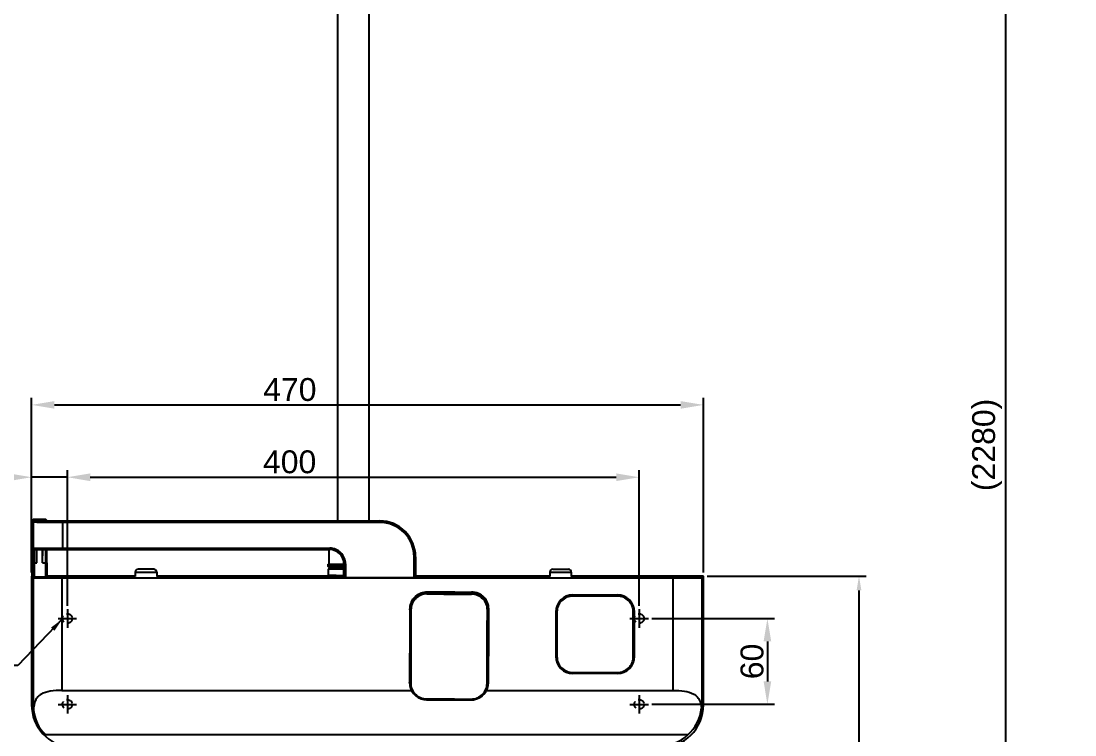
# Model space of a CAD drawing. Header units: millimetres. Extents: x 4625 to 5171, y -2661 to -1889.
# Drawn here: x 4719.6 to 4903.9, y -2399.5 to -2274.7 of the extents above; entities that cross this region are included whole.
import ezdxf

# ---------------------------------------------------------------- set-up
doc = ezdxf.new("R2010")
doc.units = ezdxf.units.MM
doc.header["$LTSCALE"] = 0.1
doc.linetypes.add('CENTERX2', pattern=[101.6, 63.5, -12.7, 12.7, -12.7])
doc.linetypes.add('HIDDENX2', pattern=[19.05, 12.7, -6.35])
for name, color, linetype in [('CENTER', 1, 'CENTERX2'), ('DIM', 3, 'Continuous'), ('HIDDEN', 8, 'HIDDENX2')]:
    doc.layers.add(name, color=color, linetype=linetype)
doc.styles.get("Standard").update_dxf_attribs({"font": 'arial.ttf'})
doc.dimstyles.new('ISO-25', dxfattribs={"dimtxt": 2.5, "dimasz": 2.5, "dimexe": 1.25, "dimexo": 0.625, "dimtad": 1, "dimlfac": 5, "dimtxsty": 'Standard', "dimcen": 2.5, "dimadec": 0, "dimazin": 0, "dimtfac": 1, "dimtmove": 0, "dimatfit": 3, "dimfxl": 0, "dimarcsym": 0})

# ---------------------------------------------------------------- blocks, each defined once
blk = doc.blocks.new('*D11')
at = {"layer": 'Defpoints', "color": 0}
for p in [(4838.9, -2341.83), (4721.4, -2371.76), (4838.9, -2371.76)]:
    blk.add_point(p, dxfattribs=at)
at = {"layer": 'DIM', "color": 0, "lineweight": -2}
for p, q in [((4721.4, -2371.13), (4721.4, -2340.58)), ((4725.4, -2341.83), (4834.9, -2341.83)), ((4838.9, -2371.13), (4838.9, -2340.58))]:
    blk.add_line(p, q, dxfattribs=at)
at = {"layer": 'DIM', "color": 0}
for points in [[(4725.4, -2341.17), (4725.4, -2342.5), (4721.4, -2341.83)], [(4834.9, -2341.17), (4834.9, -2342.5), (4838.9, -2341.83)]]:
    blk.add_solid(points, dxfattribs=at)
at = {"layer": 'DIM', "color": 0, "insert": (4766.56, -2339.17), "char_height": 4, "attachment_point": 5}
blk.add_mtext('470', dxfattribs=at)
blk = doc.blocks.new('*D12')
at = {"layer": 'Defpoints', "color": 0}
for p in [(4827.65, -2354.48), (4727.65, -2377.56), (4827.65, -2377.56)]:
    blk.add_point(p, dxfattribs=at)
at = {"layer": 'DIM', "color": 0, "lineweight": -2}
for p, q in [((4727.65, -2376.94), (4727.65, -2353.23)), ((4827.65, -2376.94), (4827.65, -2353.23)), ((4731.65, -2354.48), (4823.65, -2354.48))]:
    blk.add_line(p, q, dxfattribs=at)
at = {"layer": 'DIM', "color": 0}
for points in [[(4731.65, -2353.81), (4731.65, -2355.15), (4727.65, -2354.48)], [(4823.65, -2353.81), (4823.65, -2355.15), (4827.65, -2354.48)]]:
    blk.add_solid(points, dxfattribs=at)
at = {"layer": 'DIM', "color": 0, "insert": (4766.52, -2351.81), "char_height": 4, "attachment_point": 5}
blk.add_mtext('400', dxfattribs=at)
blk = doc.blocks.new('*D14')
at = {"layer": 'Defpoints', "color": 0}
for p in [(4838.9, -2371.76), (4866.09, -2605.03), (4903.85, -2605.03)]:
    blk.add_point(p, dxfattribs=at)
at = {"layer": 'DIM', "color": 0, "lineweight": -2}
for p, q in [((4839.52, -2371.76), (4867.34, -2371.76)), ((4866.09, -2374.26), (4866.09, -2602.53)), ((4903.23, -2605.03), (4864.84, -2605.03))]:
    blk.add_line(p, q, dxfattribs=at)
at = {"layer": 'DIM', "color": 0}
for points in [[(4865.67, -2374.26), (4866.51, -2374.26), (4866.09, -2371.76)], [(4865.67, -2602.53), (4866.51, -2602.53), (4866.09, -2605.03)]]:
    blk.add_solid(points, dxfattribs=at)
at = {"layer": 'DIM', "color": 0, "insert": (4863.8, -2488.39), "char_height": 2.5, "attachment_point": 5, "rotation": 90}
blk.add_mtext('{\\fGulim|b0|i0|c129|p50;\\H1.2x;선반까지 높이 \\fArial|b0|i0|c0|p34;1036.76~1050}', dxfattribs=at)
blk = doc.blocks.new('*D15')
at = {"layer": 'Defpoints', "color": 0}
for p in [(4829.27, -2379.18), (4829.27, -2394.18), (4850.07, -2394.18)]:
    blk.add_point(p, dxfattribs=at)
at = {"layer": 'DIM', "color": 0, "lineweight": -2}
for p, q in [((4829.89, -2379.18), (4851.32, -2379.18)), ((4850.07, -2383.18), (4850.07, -2390.18)), ((4829.89, -2394.18), (4851.32, -2394.18))]:
    blk.add_line(p, q, dxfattribs=at)
at = {"layer": 'DIM', "color": 0}
for points in [[(4849.41, -2383.18), (4850.74, -2383.18), (4850.07, -2379.18)], [(4849.41, -2390.18), (4850.74, -2390.18), (4850.07, -2394.18)]]:
    blk.add_solid(points, dxfattribs=at)
at = {"layer": 'DIM', "color": 0, "insert": (4847.4, -2386.68), "char_height": 4, "attachment_point": 5, "rotation": 90}
blk.add_mtext('60', dxfattribs=at)
blk = doc.blocks.new('*D16')
at = {"layer": 'Defpoints', "color": 0}
for p in [(4777.65, -2092.63), (4866.09, -2605.03), (4891.72, -2605.03)]:
    blk.add_point(p, dxfattribs=at)
at = {"layer": 'DIM', "color": 0, "lineweight": -2}
for p, q in [((4778.27, -2092.63), (4892.97, -2092.63)), ((4891.72, -2096.63), (4891.72, -2601.03)), ((4866.72, -2605.03), (4892.97, -2605.03))]:
    blk.add_line(p, q, dxfattribs=at)
at = {"layer": 'DIM', "color": 0}
for points in [[(4891.06, -2096.63), (4892.39, -2096.63), (4891.72, -2092.63)], [(4891.06, -2601.03), (4892.39, -2601.03), (4891.72, -2605.03)]]:
    blk.add_solid(points, dxfattribs=at)
at = {"layer": 'DIM', "color": 0, "insert": (4888.48, -2348.83), "char_height": 4, "attachment_point": 5, "rotation": 90}
blk.add_mtext('(2280)', dxfattribs=at)
blk = doc.blocks.new('*D17')
at = {"layer": 'Defpoints', "color": 0}
for p in [(4727.65, -2354.48), (4721.4, -2371.76), (4727.65, -2377.56)]:
    blk.add_point(p, dxfattribs=at)
at = {"layer": 'DIM', "color": 0, "lineweight": -2}
for p, q in [((4721.4, -2371.13), (4721.4, -2353.23)), ((4727.65, -2376.94), (4727.65, -2353.23)), ((4717.4, -2354.48), (4706.32, -2354.48)), ((4727.65, -2354.48), (4721.4, -2354.48)), ((4731.65, -2354.48), (4735.65, -2354.48))]:
    blk.add_line(p, q, dxfattribs=at)
at = {"layer": 'DIM', "color": 0}
for points in [[(4717.4, -2353.81), (4717.4, -2355.15), (4721.4, -2354.48)], [(4731.65, -2353.81), (4731.65, -2355.15), (4727.65, -2354.48)]]:
    blk.add_solid(points, dxfattribs=at)
at = {"layer": 'DIM', "color": 0, "insert": (4709.86, -2351.81), "char_height": 4, "attachment_point": 5}
blk.add_mtext('25', dxfattribs=at)

msp = doc.modelspace()

# ---------------------------------------------------------------- linework, layer by layer
at = {"color": 7, "linetype": 'Continuous'}
for p, q in [((4774.8984, -2250.6236), (4774.8984, -2362.1328)), ((4780.3984, -2250.6235), (4780.3984, -2362.1324)), ((4721.5409, -2362.0198), (4721.5215, -2362.1163)), ((4721.7506, -2362.3454), (4721.5215, -2362.1163)), ((4721.7548, -2361.8669), (4721.6719, -2361.887)), ((4721.7506, -2366.8452), (4721.7506, -2362.3454)), ((4723.771, -2361.8659), (4721.7711, -2361.8661)), ((4721.7711, -2361.8661), (4721.7715, -2361.8663)), ((4721.7715, -2361.8663), (4723.7715, -2361.8661)), ((4721.7715, -2361.8663), (4722.0006, -2362.0954)), ((4724.029, -2362.129), (4722.0006, -2362.0954)), ((4723.771, -2361.8659), (4723.7715, -2361.8661)), ((4723.7715, -2361.8661), (4724.0005, -2362.0952)), ((4723.8576, -2361.8814), (4723.7715, -2361.8661)), ((4723.9482, -2361.9393), (4724.1105, -2362.1016)), ((4724.0005, -2362.0952), (4724.0614, -2362.1)), ((4724.145, -2362.1297), (4724.029, -2362.129)), ((4724.0355, -2362.0981), (4724.1435, -2362.1025)), ((4724.1435, -2362.1025), (4726.7744, -2362.119)), ((4724.1756, -2362.1298), (4724.145, -2362.1297)), ((4724.1625, -2362.1031), (4726.7316, -2362.119)), ((4726.7316, -2362.119), (4726.7744, -2362.119)), ((4726.7744, -2362.119), (4782.2723, -2362.1148)), ((4726.7919, -2362.1364), (4726.7744, -2362.1364)), ((4726.7919, -2362.1364), (4782.2898, -2362.1322)), ((4726.7919, -2362.1364), (4726.7941, -2362.3886)), ((4782.2919, -2362.3844), (4726.7941, -2362.3886)), ((4726.7941, -2362.3886), (4726.7941, -2366.8884)), ((4782.2898, -2362.1322), (4782.2723, -2362.1148)), ((4782.2919, -2362.3844), (4782.2898, -2362.1322)), ((4721.4923, -2363.1079), (4721.4926, -2363.0898)), ((4786.7091, -2363.9625), (4786.6916, -2363.945)), ((4721.4705, -2366.7259), (4721.4728, -2365.8823)), ((4721.4728, -2365.8823), (4721.4736, -2365.6478)), ((4721.4736, -2365.6478), (4721.478, -2364.7381)), ((4721.4692, -2368.0637), (4721.4701, -2366.9379)), ((4721.4692, -2371.7636), (4721.4692, -2368.0637)), ((4721.4701, -2366.9379), (4721.4705, -2366.7259)), ((4721.5979, -2366.6925), (4721.7506, -2366.8452)), ((4721.6711, -2366.8692), (4721.8238, -2367.022)), ((4721.7506, -2366.8452), (4723.3407, -2366.8767)), ((4721.8384, -2367.1806), (4721.8261, -2369.4205)), ((4721.8421, -2367.026), (4721.8384, -2367.1806)), ((4722.3261, -2369.4205), (4722.3402, -2367.0962)), ((4723.326, -2369.4204), (4723.3398, -2367.111)), ((4723.326, -2369.4204), (4723.326, -2367.1235)), ((4723.4628, -2367.1247), (4723.4989, -2367.125)), ((4723.8397, -2367.1154), (4723.826, -2369.4204)), ((4724.0738, -2369.4182), (4724.0847, -2367.1289)), ((4726.7941, -2366.8884), (4726.7919, -2367.1363)), ((4726.7919, -2367.1363), (4773.5401, -2367.1327)), ((4726.7941, -2366.8884), (4773.5423, -2366.8849)), ((4773.3484, -2367.1327), (4773.3484, -2369.6314)), ((4773.5401, -2367.1327), (4773.5423, -2366.8849)), ((4721.5739, -2371.8683), (4721.5739, -2369.4184)), ((4721.8261, -2369.4205), (4721.5739, -2369.4184)), ((4721.8261, -2369.4205), (4722.3261, -2369.4205)), ((4721.8261, -2369.4205), (4721.8261, -2371.8705)), ((4723.326, -2369.4204), (4723.826, -2369.4204)), ((4724.0738, -2369.4182), (4723.826, -2369.4204)), ((4723.826, -2369.4204), (4723.826, -2371.8703)), ((4724.0738, -2369.4182), (4724.0738, -2371.8681)), ((4773.2734, -2370.0814), (4773.2734, -2369.6814)), ((4773.3236, -2369.6311), (4773.2736, -2369.6811)), ((4773.3236, -2369.6311), (4773.3234, -2369.6314)), ((4773.3234, -2369.6314), (4773.3372, -2369.6344)), ((4773.3385, -2369.6282), (4773.3236, -2369.6311)), ((4773.3372, -2369.6344), (4773.3676, -2369.6368)), ((4773.3676, -2369.6368), (4776.0191, -2369.6664)), ((4776.0225, -2372.0648), (4776.0225, -2369.628)), ((4776.0269, -2369.5162), (4776.0269, -2369.6193)), ((4776.04, -2372.0823), (4776.04, -2369.6324)), ((4776.2922, -2369.6346), (4776.04, -2369.6324)), ((4776.2922, -2369.6346), (4776.2922, -2372.0845)), ((4788.5395, -2368.3815), (4788.2917, -2368.3837)), ((4788.2917, -2372.0836), (4788.2917, -2368.3837)), ((4788.5395, -2368.3815), (4788.5395, -2372.0814)), ((4721.3984, -2371.7566), (4721.6828, -2372.041)), ((4721.4692, -2371.7566), (4721.3984, -2371.7566)), ((4721.3984, -2371.7566), (4721.3984, -2394.2578)), ((4721.4692, -2371.7636), (4721.5739, -2371.8683)), ((4739.5235, -2371.7566), (4724.0738, -2371.7566)), ((4739.5235, -2371.0655), (4743.2735, -2371.0655)), ((4739.5235, -2371.0655), (4739.5235, -2371.8155)), ((4742.7734, -2370.5655), (4740.0235, -2370.5655)), ((4743.2735, -2371.0655), (4743.2735, -2371.8155)), ((4773.3727, -2371.7566), (4743.2735, -2371.7566)), ((4773.2736, -2370.0817), (4773.2734, -2370.0814)), ((4773.2734, -2370.5322), (4773.2736, -2370.5319)), ((4773.2734, -2370.5322), (4773.2734, -2371.6571)), ((4773.4092, -2370.5416), (4773.2734, -2370.5322)), ((4773.2736, -2371.6575), (4773.2734, -2371.6571)), ((4773.3236, -2370.1317), (4773.2736, -2370.0817)), ((4773.3986, -2370.4069), (4773.2736, -2370.5319)), ((4773.3986, -2371.7825), (4773.2736, -2371.6575)), ((4773.3986, -2370.4069), (4773.893, -2370.3898)), ((4773.5303, -2370.4164), (4773.3986, -2370.4069)), ((4776.0185, -2370.5676), (4773.4092, -2370.5416)), ((4776.0184, -2370.4414), (4773.5303, -2370.4164)), ((4773.8984, -2370.15), (4773.8984, -2370.4072)), ((4773.8984, -2370.4072), (4774.0148, -2370.4153)), ((4774.0148, -2370.4153), (4776.0199, -2370.4367)), ((4774.8984, -2371.8103), (4774.8984, -2371.8864)), ((4812.0235, -2371.7566), (4788.5395, -2371.7566)), ((4812.0235, -2371.0655), (4815.7735, -2371.0655)), ((4812.0235, -2371.0655), (4812.0235, -2371.8155)), ((4812.5235, -2370.5655), (4815.2735, -2370.5655)), ((4815.7735, -2371.0655), (4815.7735, -2371.8155)), ((4838.8984, -2371.7566), (4815.7735, -2371.7566)), ((4838.8984, -2371.7566), (4838.6144, -2372.0406)), ((4838.8984, -2394.2569), (4838.8984, -2371.7566)), ((4721.4226, -2373.2734), (4721.4138, -2374.2657)), ((4721.4313, -2374.281), (4721.4226, -2373.2734)), ((4721.4924, -2374.3336), (4721.4836, -2373.326)), ((4721.5739, -2371.8683), (4721.8261, -2371.8705)), ((4721.6828, -2372.041), (4721.6826, -2394.4077)), ((4721.8261, -2371.8705), (4723.826, -2371.8703)), ((4724.0738, -2371.8681), (4723.826, -2371.8703)), ((4726.682, -2372.0839), (4776.121, -2372.0839)), ((4726.682, -2372.0839), (4726.682, -2391.7565)), ((4776.04, -2372.0823), (4776.2922, -2372.0845)), ((4788.2917, -2372.0836), (4776.2922, -2372.0845)), ((4776.2922, -2372.0839), (4833.6146, -2372.0839)), ((4788.2917, -2372.0836), (4788.5395, -2372.0814)), ((4833.6146, -2391.7565), (4833.6146, -2372.0839)), ((4838.6144, -2372.0406), (4838.6144, -2393.9729)), ((4721.4138, -2374.2657), (4721.4226, -2375.2733)), ((4721.4226, -2375.2733), (4721.4313, -2374.281)), ((4721.4749, -2374.3184), (4721.4836, -2375.326)), ((4721.4836, -2375.326), (4721.4924, -2374.3336)), ((4790.563, -2374.6708), (4790.5905, -2374.5084)), ((4790.5905, -2374.5084), (4793.5416, -2374.523)), ((4793.5416, -2374.523), (4793.5377, -2374.5463)), ((4793.5568, -2374.5503), (4793.5377, -2374.5463)), ((4793.5416, -2374.523), (4793.5876, -2374.5541)), ((4793.6179, -2374.5583), (4793.5463, -2374.5503)), ((4795.3408, -2374.5639), (4795.2919, -2374.5673)), ((4795.3451, -2374.5632), (4795.3725, -2374.5359)), ((4795.3876, -2374.5554), (4795.355, -2374.5625)), ((4795.3876, -2374.5554), (4795.3662, -2374.5602)), ((4795.3725, -2374.5359), (4795.3916, -2374.5321)), ((4795.3876, -2374.5554), (4795.3916, -2374.5321)), ((4795.3916, -2374.5321), (4798.3403, -2374.5467)), ((4798.3403, -2374.5467), (4798.3128, -2374.709)), ((4798.3128, -2374.709), (4798.3412, -2374.9141)), ((4823.852, -2375.2567), (4816.0407, -2375.2567)), ((4816.0713, -2375.0591), (4823.8213, -2375.0591)), ((4787.5488, -2377.6547), (4787.5909, -2377.1678)), ((4787.5909, -2377.1678), (4787.624, -2376.9718)), ((4787.5488, -2377.6546), (4787.7453, -2377.6323)), ((4787.7453, -2377.6323), (4787.7249, -2381.5436)), ((4801.082, -2381.2255), (4801.0997, -2377.6982)), ((4801.0997, -2377.6982), (4801.2984, -2377.7224)), ((4801.2984, -2377.7225), (4801.2805, -2381.2228)), ((4801.2984, -2377.7225), (4801.333, -2377.5181)), ((4801.3261, -2380.367), (4801.333, -2377.5181)), ((4813.0713, -2378.0591), (4813.0713, -2385.8091)), ((4813.269, -2378.0285), (4813.2685, -2382.3435)), ((4826.6241, -2381.5249), (4826.6237, -2378.0285)), ((4826.8213, -2385.8091), (4826.8213, -2378.0591)), ((4787.7254, -2381.5436), (4787.6894, -2390.4444)), ((4801.0438, -2390.5103), (4801.0797, -2381.6095)), ((4801.0802, -2381.6095), (4801.082, -2381.2255)), ((4801.2805, -2381.2228), (4801.243, -2390.434)), ((4801.3185, -2382.4438), (4801.3053, -2385.209)), ((4813.2685, -2382.3435), (4813.269, -2385.8397)), ((4826.6237, -2385.8397), (4826.6241, -2381.5249)), ((4801.2673, -2386.9041), (4801.2757, -2385.8456)), ((4801.2673, -2386.9001), (4801.2727, -2386.2065)), ((4801.2727, -2386.2065), (4801.2732, -2386.1457)), ((4801.2732, -2386.1457), (4801.2757, -2385.8453)), ((4801.2757, -2385.8453), (4801.2759, -2385.8206)), ((4801.2759, -2385.8206), (4801.2769, -2385.6939)), ((4801.2769, -2385.6939), (4801.2797, -2385.3714)), ((4801.277, -2385.6942), (4801.2797, -2385.3601)), ((4801.3053, -2385.209), (4801.2797, -2385.3601)), ((4801.2797, -2385.3714), (4801.2797, -2385.3601)), ((4801.2565, -2388.6448), (4801.2585, -2388.2679)), ((4801.2585, -2388.2679), (4801.2601, -2387.9835)), ((4801.2601, -2387.9835), (4801.2627, -2387.5625)), ((4801.2627, -2387.5625), (4801.263, -2387.5148)), ((4801.263, -2387.5148), (4801.2673, -2386.9044)), ((4816.0407, -2388.6115), (4823.852, -2388.6115)), ((4823.8213, -2388.8091), (4816.0713, -2388.8091)), ((4726.682, -2391.7565), (4787.8452, -2391.7565)), ((4800.9127, -2391.7565), (4833.6146, -2391.7565)), ((4801.2017, -2390.9155), (4801.2009, -2390.9204)), ((4801.243, -2390.434), (4801.2017, -2390.9155)), ((4801.2062, -2390.8887), (4801.2018, -2390.9153)), ((4801.2481, -2390.4036), (4801.243, -2390.434)), ((4790.4803, -2393.3654), (4790.4503, -2393.2141)), ((4798.2613, -2393.2526), (4798.2321, -2393.4036)), ((4721.6826, -2394.4077), (4721.3984, -2394.2578)), ((4838.8984, -2394.2569), (4838.6144, -2393.9729)), ((4836.1694, -2399.5266), (4723.8703, -2399.5266))]:
    msp.add_line(p, q, dxfattribs=at)
for points in [[(4801.2481, -2390.4036), (4801.2592, -2388.124), (4801.2629, -2387.5412), (4801.2673, -2386.9041)], [(4787.4933, -2390.3666), (4787.5369, -2390.8816), (4787.6758, -2391.3988), (4787.9036, -2391.8798), (4788.2117, -2392.3112), (4788.5899, -2392.6808), (4789.0258, -2392.9782), (4789.5053, -2393.1948), (4790.0138, -2393.3249), (4790.4803, -2393.3654)], [(4798.2321, -2393.4036), (4798.7004, -2393.3676), (4799.2061, -2393.2438), (4799.6833, -2393.035), (4800.1181, -2392.7468), (4800.497, -2392.3872), (4800.8082, -2391.9663), (4801.0416, -2391.4953), (4801.1887, -2390.9869), (4801.2009, -2390.9204)]]:
    msp.add_lwpolyline(points, dxfattribs=at)
for centre, radius, start, end in [((4722.0006, -2362.3454), 0.25, 90.005267, 179.999096), ((4721.7716, -2362.1128), 0.2465, 90.011319, 93.908669), ((4723.7729, -2362.1131), 0.2467, 64.895315, 69.910929), ((4723.7704, -2362.1177), 0.2519, 45.075155, 64.822984), ((4724.0004, -2362.344), 0.2488, 81.832118, 89.978197), ((4724.1963, -2358.7853), 3.3174, 267.669136, 267.883781), ((4724.323, -2355.1411), 6.9639, 267.949403, 268.679545), ((4726.7195, -1873.4169), 488.7195, 269.701759, 270.006434), ((4782.2728, -2368.3262), 6.2115, 89.829165, 90.004355), ((4782.2902, -2368.3814), 6.2493, 359.999458, 90.004905), ((4782.2728, -2368.364), 6.2493, 45.001588, 89.830769), ((4782.2924, -2368.3837), 5.9993, 359.999608, 90.004755), ((4978.2011, -2366.177), 256.7271, 179.315028, 179.678874), ((4726.4495, -1959.5642), 407.3244, 269.562697, 270.048467), ((4726.4613, -1981.0627), 386.0737, 269.560358, 270.049064), ((4773.5404, -2369.6324), 2.4996, 359.998998, 90.005366), ((4773.5425, -2369.6346), 2.7497, 0.000113, 90.00425), ((4773.5241, -2369.6224), 2.5041, 44.719616, 45.00121), ((4773.5273, -2369.6193), 2.4996, 359.999017, 44.719845), ((4773.536, -2369.628), 2.4996, 359.998998, 45.001953), ((4740.0235, -2371.0655), 0.5, 90, 180), ((4742.7735, -2371.0655), 0.5, 0, 90), ((4812.5235, -2371.0655), 0.5, 90, 180), ((4815.2735, -2371.0655), 0.5, 0, 90), ((4799.6422, -1319.4562), 1055.4587, 269.5053448, 269.9293769), ((4799.4039, -1368.0097), 1006.7, 269.4968206, 269.9379031), ((4793.7696, -2372.5435), 2.0204, 265.413802, 266.210271), ((4793.7799, -2372.3471), 2.2171, 265.809355, 266.051127), ((4793.8529, -2371.2915), 3.2751, 266.203784, 266.84516), ((4795.2647, -2373.6936), 0.8736, 274.998392, 275.342386), ((4795.2834, -2373.8922), 0.6742, 275.325905, 276.089996), ((4816.0713, -2378.0591), 3, 90, 180), ((4823.8213, -2378.0591), 3, 0, 90), ((10685.3514, -2409.7332), 5897.8899, 179.68836716, 179.81185616), ((3891.2707, -2378.0761), 910.0583, 359.725021, 359.8557735), ((4798.3017, -2385.194), 3.0036, 352.486434, 353.744207), ((4798.2968, -2385.3459), 2.9829, 359.511585, 359.726207), ((4798.3011, -2385.1939), 3.0043, 353.744068, 356.585042), ((4798.3048, -2385.1942), 3.0005, 356.585546, 356.800087), ((4798.3127, -2385.1946), 2.9927, 356.798858, 359.724507), ((4816.0713, -2385.8091), 3, 180, 270), ((4823.8213, -2385.8091), 3, 270, 360), ((4798.2441, -2390.3886), 3.004, 350.416324, 359.128624), ((4798.2637, -2390.3893), 2.9845, 359.136281, 359.726138), ((4798.9909, -1453.6255), 939.6273, 269.4791913, 269.9555307), ((4799.0784, -1436.1316), 957.2724, 269.4853686, 269.9493475), ((4728.9488, -2394.3481), 7.2665, 180.47042, 185.601796), ((4728.7049, -2394.4439), 7.0149, 185.017487, 226.433055), ((4831.1656, -2394.0254), 7.4365, 312.288191, 353.800541), ((4831.2023, -2393.9191), 7.4123, 352.953667, 359.584339)]:
    msp.add_arc(centre, radius, start, end, dxfattribs=at)
for centre, major_axis, ratio, start_param, end_param in [((4726.682, -2372.0403), (5, 0), 0.00872687, -3.12413936, -1.57079633), ((4833.6146, -2372.0403), (5, 0), 0.00872687, -1.57079633, -0.00872665), ((4728.8974, -2394.2576), (-5.3027, -5.3027), 0.9999788, -0.78538756, 0.70218972), ((4831.3981, -2394.2563), (-5.3037, 5.3037), 0.99992385, 2.35623257, 3.92695274), ((4831.1211, -2393.9793), (5.3037, -5.3037), 0.99992385, -0.78536009, -0.04707041)]:
    msp.add_ellipse(centre, major_axis=major_axis, ratio=ratio, start_param=start_param, end_param=end_param, dxfattribs=at)
for points, knots in [([(4721.509, -2362.2727), (4721.4836, -2362.9738), (4721.4806, -2364.9048), (4721.4692, -2366.8349), (4721.4692, -2368.0637)], [0, 0, 0, 0, 0.36347202, 1, 1, 1, 1]), ([(4721.4926, -2363.0898), (4721.4944, -2362.9482), (4721.5021, -2362.7196), (4721.4964, -2362.3661), (4721.5236, -2362.265), (4721.508, -2362.1028), (4721.5215, -2362.1163)], [0, 0, 0, 0, 0.43599798, 0.7519859, 0.94124308, 1, 1, 1, 1]), ([(4721.5955, -2361.9379), (4721.5558, -2361.9774), (4721.5061, -2362.0936), (4721.5113, -2362.2112), (4721.509, -2362.2727)], [0, 0, 0, 0, 0.47662729, 1, 1, 1, 1]), ([(4726.7941, -2362.3886), (4726.1552, -2362.3887), (4725.2268, -2362.3873), (4724.0441, -2362.3819), (4723.2906, -2362.3771), (4722.6708, -2362.37), (4722.2472, -2362.3657), (4721.9947, -2362.3573), (4721.8689, -2362.3579), (4721.798, -2362.346), (4721.7574, -2362.3521), (4721.7506, -2362.3454)], [0, 0, 0, 0, 0.37998056, 0.55214972, 0.70343454, 0.82802248, 0.92112799, 0.95470325, 0.9791798, 0.99431231, 1, 1, 1, 1]), ([(4723.9482, -2361.9393), (4723.9174, -2361.9085), (4723.862, -2361.8592), (4723.801, -2361.8823), (4723.7871, -2361.8914)], [0, 0, 0, 0, 0.7239231, 1, 1, 1, 1]), ([(4721.5979, -2366.6925), (4721.5865, -2366.6811), (4721.6038, -2366.8163), (4721.5799, -2366.8991), (4721.5874, -2367.1837), (4721.5792, -2367.5017), (4721.5781, -2367.9159), (4721.5744, -2368.5593), (4721.5739, -2369.0682), (4721.5739, -2369.4184)], [0, 0, 0, 0, 0.01775033, 0.07352646, 0.16523062, 0.2893408, 0.44110135, 0.6146552, 1, 1, 1, 1]), ([(4721.8238, -2367.022), (4721.8874, -2367.0855), (4722.0945, -2367.1086), (4722.4258, -2367.1107), (4722.8912, -2367.1203), (4723.2539, -2367.123), (4723.4628, -2367.1247)], [0, 0, 0, 0, 0.16320757, 0.33833697, 0.62052281, 1, 1, 1, 1]), ([(4773.2734, -2369.6814), (4773.2734, -2369.6825), (4773.2794, -2369.683), (4773.2868, -2369.6847), (4773.3029, -2369.6858), (4773.3343, -2369.688), (4773.3897, -2369.6902), (4773.473, -2369.6929), (4773.5796, -2369.6955), (4773.7085, -2369.6981), (4773.8592, -2369.7005), (4774.1012, -2369.7039), (4774.4508, -2369.7076), (4774.9212, -2369.7114), (4775.4518, -2369.7146), (4775.8244, -2369.7161), (4776.0189, -2369.7168)], [0, 0, 0, 0, 0.00121586, 0.00455452, 0.01006909, 0.01776276, 0.03965512, 0.07011483, 0.10898288, 0.15604071, 0.21103416, 0.27365596, 0.42037024, 0.59294997, 0.78758951, 1, 1, 1, 1]), ([(4776.0189, -2370.1168), (4775.8258, -2370.1161), (4775.4557, -2370.1146), (4774.9283, -2370.1114), (4774.4601, -2370.1077), (4774.0611, -2370.1034), (4773.776, -2370.0994), (4773.5891, -2370.0956), (4773.4812, -2370.0933), (4773.3968, -2370.0899), (4773.3336, -2370.0892), (4773.2976, -2370.0833), (4773.2771, -2370.0852), (4773.2736, -2370.0817)], [0, 0, 0, 0, 0.21093629, 0.40439158, 0.57616547, 0.72252539, 0.84029257, 0.88762821, 0.92691129, 0.95792517, 0.98050883, 0.99454208, 1, 1, 1, 1]), ([(4776.0185, -2371.6926), (4775.8254, -2371.6919), (4775.4553, -2371.6903), (4774.9281, -2371.6872), (4774.4599, -2371.6835), (4774.061, -2371.6792), (4773.7759, -2371.6752), (4773.589, -2371.6714), (4773.4812, -2371.6691), (4773.3968, -2371.6657), (4773.3336, -2371.665), (4773.2976, -2371.6591), (4773.2771, -2371.661), (4773.2736, -2371.6575)], [0, 0, 0, 0, 0.21093958, 0.40439783, 0.57617232, 0.72253166, 0.84029746, 0.88763448, 0.92691446, 0.95792977, 0.98051027, 0.994545, 1, 1, 1, 1]), ([(4776.0191, -2370.1663), (4775.8294, -2370.1657), (4775.4657, -2370.1641), (4774.9478, -2370.161), (4774.488, -2370.1573), (4774.0964, -2370.1531), (4773.8166, -2370.1491), (4773.6332, -2370.1454), (4773.5274, -2370.1432), (4773.4445, -2370.1398), (4773.3826, -2370.1391), (4773.3472, -2370.1333), (4773.3271, -2370.1352), (4773.3236, -2370.1317)], [0, 0, 0, 0, 0.21109448, 0.40460711, 0.57636912, 0.72267769, 0.84038015, 0.88768524, 0.92694227, 0.95793604, 0.98050727, 0.9945366, 1, 1, 1, 1]), ([(4776.0184, -2371.8164), (4775.8338, -2371.8157), (4775.48, -2371.8142), (4774.9762, -2371.8111), (4774.5293, -2371.8075), (4774.1489, -2371.8034), (4773.8771, -2371.7995), (4773.699, -2371.7958), (4773.5963, -2371.7936), (4773.5159, -2371.7904), (4773.4558, -2371.7897), (4773.4215, -2371.784), (4773.4019, -2371.7858), (4773.3986, -2371.7825)], [0, 0, 0, 0, 0.21137845, 0.4050097, 0.57677124, 0.72300624, 0.84060225, 0.88785472, 0.92705857, 0.95801024, 0.98054385, 0.99455089, 1, 1, 1, 1]), ([(4787.5909, -2377.1678), (4787.6493, -2376.822), (4787.8904, -2376.145), (4788.5785, -2375.3214), (4789.5074, -2374.787), (4790.214, -2374.6679), (4790.563, -2374.6708)], [0, 0, 0, 0, 0.2503143, 0.50079556, 0.75082261, 1, 1, 1, 1]), ([(4787.6241, -2376.9712), (4787.6794, -2376.6443), (4787.9081, -2375.9952), (4788.5711, -2375.1848), (4789.5013, -2374.6345), (4790.2266, -2374.5066), (4790.5905, -2374.5084)], [0, 0, 0, 0, 0.2383965, 0.48374542, 0.73836068, 1, 1, 1, 1]), ([(4790.5302, -2374.8756), (4790.1709, -2374.8735), (4789.4415, -2375.0102), (4788.5159, -2375.622), (4787.8942, -2376.5425), (4787.7483, -2377.2717), (4787.7453, -2377.6323)], [0, 0, 0, 0, 0.24912617, 0.49934015, 0.74994659, 1, 1, 1, 1]), ([(4790.5302, -2374.8756), (4790.5318, -2374.8273), (4790.5353, -2374.7604), (4790.5488, -2374.6979), (4790.5565, -2374.6723), (4790.563, -2374.6708)], [0, 0, 0, 0, 0.69190199, 0.90444351, 1, 1, 1, 1]), ([(4793.5463, -2374.5503), (4793.544, -2374.5498), (4793.5414, -2374.5493), (4793.5375, -2374.5472), (4793.5377, -2374.5463)], [0, 0, 0, 0, 0.7098837, 1, 1, 1, 1]), ([(4795.2919, -2374.5673), (4795.0135, -2374.5832), (4794.4582, -2374.5776), (4793.9027, -2374.578), (4793.6272, -2374.559)], [0, 0, 0, 0, 0.50236489, 1, 1, 1, 1]), ([(4793.6727, -2374.5617), (4793.9627, -2374.5778), (4794.5128, -2374.5771), (4795.0637, -2374.5846), (4795.3225, -2374.5652)], [0, 0, 0, 0, 0.52807137, 1, 1, 1, 1]), ([(4801.2984, -2377.7225), (4801.3005, -2377.3321), (4801.1493, -2376.5413), (4800.4866, -2375.5386), (4799.4908, -2374.8668), (4798.7023, -2374.7096), (4798.3128, -2374.709)], [0, 0, 0, 0, 0.24998478, 0.50040758, 0.75058957, 1, 1, 1, 1]), ([(4801.333, -2377.5181), (4801.3339, -2377.1488), (4801.1899, -2376.3925), (4800.5536, -2375.4092), (4799.5585, -2374.7179), (4798.7476, -2374.5487), (4798.3403, -2374.5467)], [0, 0, 0, 0, 0.23812452, 0.48264461, 0.73728904, 1, 1, 1, 1]), ([(4801.0997, -2377.6982), (4801.1006, -2377.3376), (4800.9622, -2376.6069), (4800.3496, -2375.6802), (4799.4295, -2375.0592), (4798.7009, -2374.9156), (4798.3412, -2374.9141)], [0, 0, 0, 0, 0.24994383, 0.50045371, 0.75069891, 1, 1, 1, 1]), ([(4816.0407, -2375.2567), (4815.681, -2375.2577), (4814.9522, -2375.4004), (4814.0299, -2376.0177), (4813.4125, -2376.9399), (4813.27, -2377.6687), (4813.269, -2378.0285)], [0, 0, 0, 0, 0.24947668, 0.50000111, 0.75052783, 1, 1, 1, 1]), ([(4816.0407, -2375.2567), (4816.0414, -2375.2305), (4816.0435, -2375.1839), (4816.0501, -2375.1198), (4816.057, -2375.0846), (4816.0654, -2375.0591), (4816.0713, -2375.0591)], [0, 0, 0, 0, 0.38813066, 0.70360322, 0.91251431, 1, 1, 1, 1]), ([(4823.8213, -2375.0591), (4823.8272, -2375.0591), (4823.8357, -2375.0846), (4823.8426, -2375.1197), (4823.8491, -2375.1839), (4823.8513, -2375.2305), (4823.852, -2375.2567)], [0, 0, 0, 0, 0.08744014, 0.29628616, 0.61178928, 1, 1, 1, 1]), ([(4826.6237, -2378.0285), (4826.6227, -2377.6687), (4826.48, -2376.94), (4825.8628, -2376.0177), (4824.9405, -2375.4003), (4824.2117, -2375.2577), (4823.852, -2375.2567)], [0, 0, 0, 0, 0.24947702, 0.5000011, 0.75052749, 1, 1, 1, 1]), ([(4813.0713, -2378.0591), (4813.0713, -2378.0532), (4813.0968, -2378.0447), (4813.132, -2378.0379), (4813.1961, -2378.0313), (4813.2428, -2378.0292), (4813.269, -2378.0285)], [0, 0, 0, 0, 0.08744895, 0.29629388, 0.61179276, 1, 1, 1, 1]), ([(4826.6237, -2378.0285), (4826.6499, -2378.0292), (4826.6965, -2378.0313), (4826.7607, -2378.0379), (4826.7958, -2378.0447), (4826.8213, -2378.0532), (4826.8213, -2378.0591)], [0, 0, 0, 0, 0.38813407, 0.70361083, 0.91252306, 1, 1, 1, 1]), ([(4813.269, -2385.8397), (4813.2428, -2385.839), (4813.1961, -2385.8369), (4813.132, -2385.8303), (4813.0968, -2385.8234), (4813.0713, -2385.815), (4813.0713, -2385.8091)], [0, 0, 0, 0, 0.38813787, 0.70361294, 0.91252257, 1, 1, 1, 1]), ([(4813.269, -2385.8397), (4813.27, -2386.1995), (4813.4127, -2386.9282), (4814.0299, -2387.8505), (4814.9522, -2388.4679), (4815.681, -2388.6104), (4816.0407, -2388.6115)], [0, 0, 0, 0, 0.24947779, 0.50000273, 0.75052895, 1, 1, 1, 1]), ([(4823.852, -2388.6115), (4824.2117, -2388.6105), (4824.9405, -2388.4678), (4825.8628, -2387.8505), (4826.4801, -2386.9282), (4826.6227, -2386.1995), (4826.6237, -2385.8397)], [0, 0, 0, 0, 0.24947814, 0.50000273, 0.75052861, 1, 1, 1, 1]), ([(4826.8213, -2385.8091), (4826.8213, -2385.815), (4826.7959, -2385.8234), (4826.7607, -2385.8303), (4826.6966, -2385.8369), (4826.6499, -2385.839), (4826.6237, -2385.8397)], [0, 0, 0, 0, 0.08744845, 0.29629596, 0.61179654, 1, 1, 1, 1]), ([(4816.0713, -2388.8091), (4816.0654, -2388.8091), (4816.057, -2388.7836), (4816.0501, -2388.7484), (4816.0435, -2388.6843), (4816.0414, -2388.6377), (4816.0407, -2388.6114)], [0, 0, 0, 0, 0.0874572, 0.29630358, 0.61179995, 1, 1, 1, 1]), ([(4823.852, -2388.6114), (4823.8513, -2388.6376), (4823.8491, -2388.6843), (4823.8426, -2388.7484), (4823.8357, -2388.7836), (4823.8272, -2388.8091), (4823.8213, -2388.8091)], [0, 0, 0, 0, 0.38814133, 0.70362064, 0.91253138, 1, 1, 1, 1]), ([(4726.682, -2391.7565), (4726.0063, -2391.7565), (4724.764, -2391.8213), (4723.2749, -2392.1983), (4722.4311, -2392.8663), (4721.8802, -2393.7407), (4721.7584, -2394.5277), (4721.7169, -2395.0574)], [0, 0, 0, 0, 0.29841213, 0.5509632, 0.65932451, 0.76536692, 1, 1, 1, 1]), ([(4787.6894, -2390.4444), (4787.6416, -2390.4409), (4787.5778, -2390.4342), (4787.4932, -2390.3913), (4787.4933, -2390.3666)], [0, 0, 0, 0, 0.65983138, 1, 1, 1, 1]), ([(4787.6894, -2390.4444), (4787.691, -2390.7946), (4787.8248, -2391.5108), (4788.4304, -2392.4293), (4789.3501, -2393.0586), (4790.0856, -2393.2095), (4790.45, -2393.214)], [0, 0, 0, 0, 0.24368417, 0.49287577, 0.7464027, 1, 1, 1, 1]), ([(4801.2009, -2390.9204), (4801.1433, -2391.2579), (4800.905, -2391.9237), (4800.2236, -2392.7408), (4799.2943, -2393.2796), (4798.5834, -2393.4039), (4798.2311, -2393.4035)], [0, 0, 0, 0, 0.24536385, 0.4949642, 0.74750697, 1, 1, 1, 1]), ([(4798.2616, -2393.2525), (4798.6263, -2393.2512), (4799.3633, -2393.1085), (4800.2888, -2392.4879), (4800.9014, -2391.575), (4801.0399, -2390.8603), (4801.0438, -2390.5103)], [0, 0, 0, 0, 0.25388144, 0.50735322, 0.75635945, 1, 1, 1, 1]), ([(4801.243, -2390.434), (4801.2425, -2390.4591), (4801.1566, -2390.5008), (4801.0921, -2390.5073), (4801.0438, -2390.5103)], [0, 0, 0, 0, 0.34104449, 1, 1, 1, 1]), ([(4833.6146, -2391.7565), (4834.2692, -2391.7565), (4835.4792, -2391.8194), (4836.9278, -2392.1662), (4837.7772, -2392.7776), (4838.354, -2393.5821), (4838.5051, -2394.3282), (4838.5586, -2394.8284)], [0, 0, 0, 0, 0.29913787, 0.55483656, 0.66440825, 0.7701128, 1, 1, 1, 1])]:
    msp.add_open_spline(points, degree=3, knots=knots, dxfattribs=at)
for points in [[(4721.6719, -2361.887), (4721.6149, -2361.9118), (4721.5649, -2361.9625), (4721.5409, -2362.0198)], [(4721.7711, -2361.8661), (4721.7078, -2361.8661), (4721.6403, -2361.8932), (4721.5955, -2361.9379)], [(4721.5979, -2366.6925), (4721.5979, -2366.7563), (4721.626, -2366.8242), (4721.6711, -2366.8692)], [(4721.8238, -2367.022), (4721.7787, -2366.9769), (4721.7506, -2366.909), (4721.7506, -2366.8452)], [(4773.3389, -2369.6282), (4773.3388, -2369.6282), (4773.3386, -2369.6282), (4773.3385, -2369.6282)], [(4801.2673, -2386.9044), (4801.2673, -2386.903), (4801.2673, -2386.9015), (4801.2673, -2386.9001)]]:
    msp.add_open_spline(points, degree=3, dxfattribs=at)
at = {"layer": 'CENTER'}
for p, q in [((4726.0285, -2379.1849), (4729.2684, -2379.1849)), ((4727.6485, -2377.565), (4727.6485, -2380.8048)), ((4826.0285, -2379.1849), (4829.2684, -2379.1849)), ((4827.6485, -2377.565), (4827.6485, -2380.8048)), ((4727.6485, -2392.565), (4727.6485, -2395.8048)), ((4827.6485, -2392.565), (4827.6485, -2395.8048)), ((4726.0285, -2394.1849), (4729.2684, -2394.1849)), ((4826.0285, -2394.1849), (4829.2684, -2394.1849))]:
    msp.add_line(p, q, dxfattribs=at)
at = {"layer": 'HIDDEN'}
for centre in [(4727.6485, -2379.1849), (4827.6485, -2379.1849), (4727.6485, -2394.1849), (4827.6485, -2394.1849)]:
    msp.add_circle(centre, 0.8424, dxfattribs=at)

# ---------------------------------------------------------------- dimensions: what is measured, and where the dimension line sits
at = {"layer": 'DIM'}
dim = msp.add_linear_dim(base=(4891.7225, -2605.0328), p1=(4777.6484, -2092.6331), p2=(4866.0903, -2605.0328), angle=90, text='(2280)', dimstyle='ISO-25', override={"dimtxt": 4, "dimasz": 4, "dimlfac": 4, "dimadec": 1, "dimfxl": 1.25}, dxfattribs=at)
dim.commit()
dim.dimension.update_dxf_attribs({"geometry": '*D16', "text_midpoint": (4888.4754, -2348.833)})
for base, p1, p2, picture, middle in [((4838.8984, -2341.8325), (4721.3984, -2371.7566), (4838.8984, -2371.7566), '*D11', (4766.5605, -2341.8325)), ((4727.6485, -2354.4788), (4721.3984, -2371.7566), (4727.6485, -2377.565), '*D17', (4709.8594, -2354.4788)), ((4827.6485, -2354.4788), (4727.6485, -2377.565), (4827.6485, -2377.565), '*D12', (4766.5225, -2354.4788))]:
    dim = msp.add_linear_dim(base=base, p1=p1, p2=p2, dimstyle='ISO-25', override={"dimtxt": 4, "dimasz": 4, "dimlfac": 4, "dimadec": 1, "dimfxl": 1.25}, dxfattribs=at)
    dim.commit()
    dim.dimension.update_dxf_attribs({"geometry": picture, "text_midpoint": middle, "dimtype": 128})
dim = msp.add_linear_dim(base=(4866.0903, -2605.0328), p1=(4838.8984, -2371.7566), p2=(4903.85, -2605.0328), angle=90, text='{\\fGulim|b0|i0|c129|p50;\\H1.2x;선반까지 높이 \\fArial|b0|i0|c0|p34;1036.76~1050}', dimstyle='ISO-25', dxfattribs=at)
dim.commit()
dim.dimension.update_dxf_attribs({"geometry": '*D14', "text_midpoint": (4866.0903, -2488.3947), "dimtype": 128})
dim = msp.add_linear_dim(base=(4850.0723, -2394.1849), p1=(4829.2684, -2379.1849), p2=(4829.2684, -2394.1849), angle=90, dimstyle='ISO-25', override={"dimtxt": 4, "dimasz": 4, "dimlfac": 4, "dimadec": 1, "dimfxl": 1.25}, dxfattribs=at)
dim.commit()
dim.dimension.update_dxf_attribs({"geometry": '*D15', "text_midpoint": (4847.405, -2386.6849)})

# ---------------------------------------------------------------- leaders
at = {"layer": 'DIM', "annotation_type": 0, "has_hookline": 1, "hookline_direction": 1, "text_width": 36.1067}
msp.add_leader([(4726.8076, -2379.2418), (4719.0154, -2387.3916), (4716.5154, -2387.3916)], dimstyle='ISO-25', dxfattribs=at)

doc.saveas('drawing.dxf')
